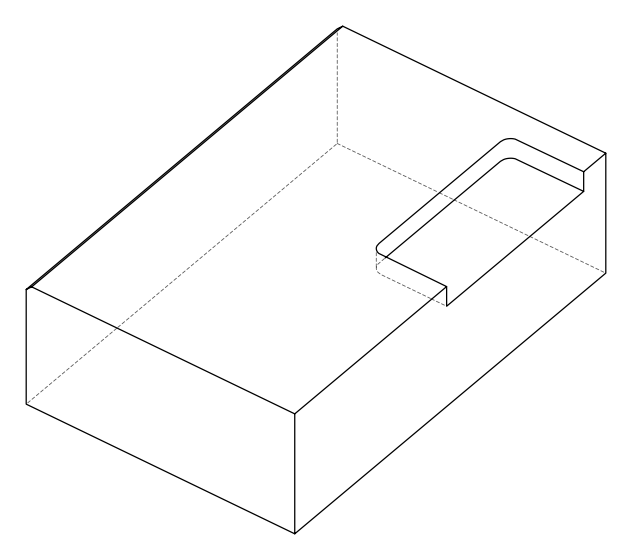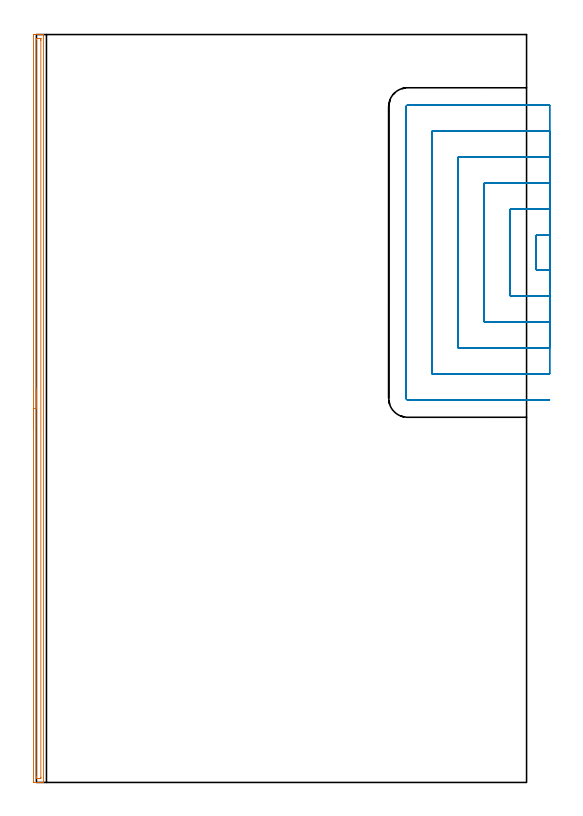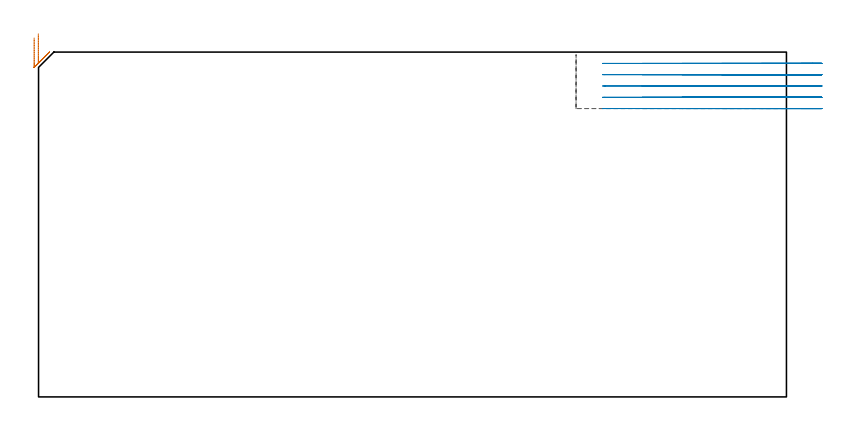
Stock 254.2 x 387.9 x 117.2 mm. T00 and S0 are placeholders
(PLAN: 2 operations, 1 tool changes, 25.3 min)
(1 AREA_MILL | FG_CHAMFER_SURFACE | UGT0205_001 | 6.39 min | 5244 mm3)
(2 MILL_SLOT | SLOT_PARTIAL_RECTANGULAR | UGT0201_100 | Follow Part, ap 4.5, ae 75% | 18.95 min | 233855 mm3)
(TOOL UGT0205_001 | Chamfer Mill 20 x 3 x 45 deg. | D20 FL50 Z2)
(TOOL UGT0201_100 | End Mill 18 mm | D18 FL22 Z2)
(OP 1 AREA_MILL)
G17 G21 G94 G90
T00 M6
G54
G17 G0 G90 X-1.5 Y183.95 S1061 M3
G43 Z127.2 H0
Z122.
G94 G1 Y183.988 Z121.128 F250.
Y184.102 Z120.264
Y184.291 Z119.412
Y184.553 Z118.58
Y184.887 Z117.774
Y185.29 Z117.
Y185.758 Z116.264
Y186.29 Z115.572
Y186.879 Z114.929
Y187.522 Z114.34
Y188.214 Z113.808
Y188.95 Z113.34
Y189.724 Z112.937
Y190.53 Z112.603
Y191.362 Z112.341
Y192.213 Z112.152
Y193.078 Z112.038
Y193.95 Z112.
X-1.499 Y387.287 Z112.001
X-1.496 Y387.694 Z112.002
X-1.491 Y387.89 Z112.005
X-1.095 Y387.9 Z112.4
X0.661 Z114.155
X1.211 Z114.708
X1.539 Z115.035
X2.089 Z115.585
X2.417 Z115.912
X3.073 Z116.572
X3.398 Z116.897
X3.551 Y387.898 Z117.043
X3.698 Y387.89 Z117.188
X3.7 Y387.733 Z117.2
Y0.167
X3.698 Y0.01 Z117.188
X3.551 Y0.002 Z117.043
X3.398 Y0. Z116.897
X3.073 Z116.572
X2.417 Z115.912
X1.211 Z114.708
X0.661 Z114.155
X-1.095 Y0.001 Z112.4
X-1.321 Y0.004 Z112.175
X-1.491 Y0.01 Z112.005
X-1.496 Y0.206 Z112.001
X-1.499 Y0.613
X-1.5 Y193.95 Z112.
X-0.086 Z113.414
X-0.085 Y385.366 Z113.415
X-0.084 Y385.501 Z113.416
X-0.079 Y385.871 Z113.421
X0.277 Y385.891 Z113.777
X0.661 Y385.897 Z114.161
X1.147 Y385.9 Z114.647
X1.539 Z115.039
X2.025 Z115.525
X2.211 Y385.897 Z115.711
X2.241 Y385.895 Z115.741
X2.269 Y385.891 Z115.769
X2.279 Y385.855 Z115.779
X2.284 Y385.637 Z115.784
X2.285 Y385.501 Z115.785
X2.286 Y384.741 Z115.786
X2.285 Y2.534 Z115.785
X2.284 Y2.399 Z115.784
X2.279 Y2.029 Z115.779
X1.923 Y2.009 Z115.423
X1.539 Y2.003 Z115.039
X1.053 Y2. Z114.553
X0.661 Z114.161
X0.175 Z113.675
X-0.011 Y2.003 Z113.489
X-0.041 Y2.005 Z113.459
X-0.069 Y2.009 Z113.431
X-0.079 Y2.045 Z113.421
X-0.084 Y2.263 Z113.416
X-0.085 Y2.399 Z113.415
X-0.086 Y3.159 Z113.414
Y193.95
Y194.822 Z113.452
Y195.686 Z113.566
Y196.538 Z113.755
Y197.37 Z114.017
Y198.176 Z114.351
Y198.95 Z114.754
Y199.686 Z115.223
Y200.378 Z115.754
Y201.021 Z116.343
Y201.61 Z116.986
Y202.141 Z117.679
Y202.61 Z118.414
Y203.013 Z119.188
Y203.347 Z119.994
Y203.609 Z120.826
Y203.798 Z121.678
Y203.912 Z122.543
Y203.95 Z123.414
G0 Z127.2
M5
M2
(OP 2 MILL_SLOT)
G17 G21 G94 G90
T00 M6
G54
G17 G0 G90 X266.2 Y283.8 S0 M3
G43 Z127.2 H0
Z113.36
G94 G1 X263.2 F250.
X259.2 F500.
Y265.9
X263.2
X266.2 F250.
Y297.3
X263.2
X245.7 F500.
Y252.4
X263.2
X266.2 F250.
Y310.8
X263.2
X232.2 F500.
Y238.9
X263.2
X266.2 F250.
Y324.3
X263.2
X218.7 F500.
Y225.4
X263.2
X266.2 F250.
Y337.8
X263.2
X205.2 F500.
Y211.9
X263.2
X266.2 F250.
Y351.3
X263.2
X192.5 F500.
G3 X191.7 Y350.5 R0.8
G1 Y199.2
G3 X192.5 Y198.4 R0.8
G1 X263.2
X266.2 F250.
G0 Y283.8 Z109.52
G1 X263.2
X259.2 F500.
Y265.9
X263.2
X266.2 F250.
Y297.3
X263.2
X245.7 F500.
Y252.4
X263.2
X266.2 F250.
Y310.8
X263.2
X232.2 F500.
Y238.9
X263.2
X266.2 F250.
Y324.3
X263.2
X218.7 F500.
Y225.4
X263.2
X266.2 F250.
Y337.8
X263.2
X205.2 F500.
Y211.9
X263.2
X266.2 F250.
Y351.3
X263.2
X192.5 F500.
G3 X191.7 Y350.5 R0.8
G1 Y199.2
G3 X192.5 Y198.4 R0.8
G1 X263.2
X266.2 F250.
G0 Y283.8 Z105.68
G1 X263.2
X259.2 F500.
Y265.9
X263.2
X266.2 F250.
Y297.3
X263.2
X245.7 F500.
Y252.4
X263.2
X266.2 F250.
Y310.8
X263.2
X232.2 F500.
Y238.9
X263.2
X266.2 F250.
Y324.3
X263.2
X218.7 F500.
Y225.4
X263.2
X266.2 F250.
Y337.8
X263.2
X205.2 F500.
Y211.9
X263.2
X266.2 F250.
Y351.3
X263.2
X192.5 F500.
G3 X191.7 Y350.5 R0.8
G1 Y199.2
G3 X192.5 Y198.4 R0.8
G1 X263.2
X266.2 F250.
G0 Y283.8 Z101.84
G1 X263.2
X259.2 F500.
Y265.9
X263.2
X266.2 F250.
Y297.3
X263.2
X245.7 F500.
Y252.4
X263.2
X266.2 F250.
Y310.8
X263.2
X232.2 F500.
Y238.9
X263.2
X266.2 F250.
Y324.3
X263.2
X218.7 F500.
Y225.4
X263.2
X266.2 F250.
Y337.8
X263.2
X205.2 F500.
Y211.9
X263.2
X266.2 F250.
Y351.3
X263.2
X192.5 F500.
G3 X191.7 Y350.5 R0.8
G1 Y199.2
G3 X192.5 Y198.4 R0.8
G1 X263.2
X266.2 F250.
G0 Y283.8 Z98.
G1 X263.2
X259.2 F500.
Y265.9
X263.2
X266.2 F250.
Y297.3
X263.2
X245.7 F500.
Y252.4
X263.2
X266.2 F250.
Y310.8
X263.2
X232.2 F500.
Y238.9
X263.2
X266.2 F250.
Y324.3
X263.2
X218.7 F500.
Y225.4
X263.2
X266.2 F250.
Y337.8
X263.2
X205.2 F500.
Y211.9
X263.2
X266.2 F250.
Y351.3
X263.2
X192.5 F500.
G3 X191.7 Y350.5 R0.8
G1 Y199.2
G3 X192.5 Y198.4 R0.8
G1 X263.2
X266.2 F250.
G0 Z127.2
M5
M2
